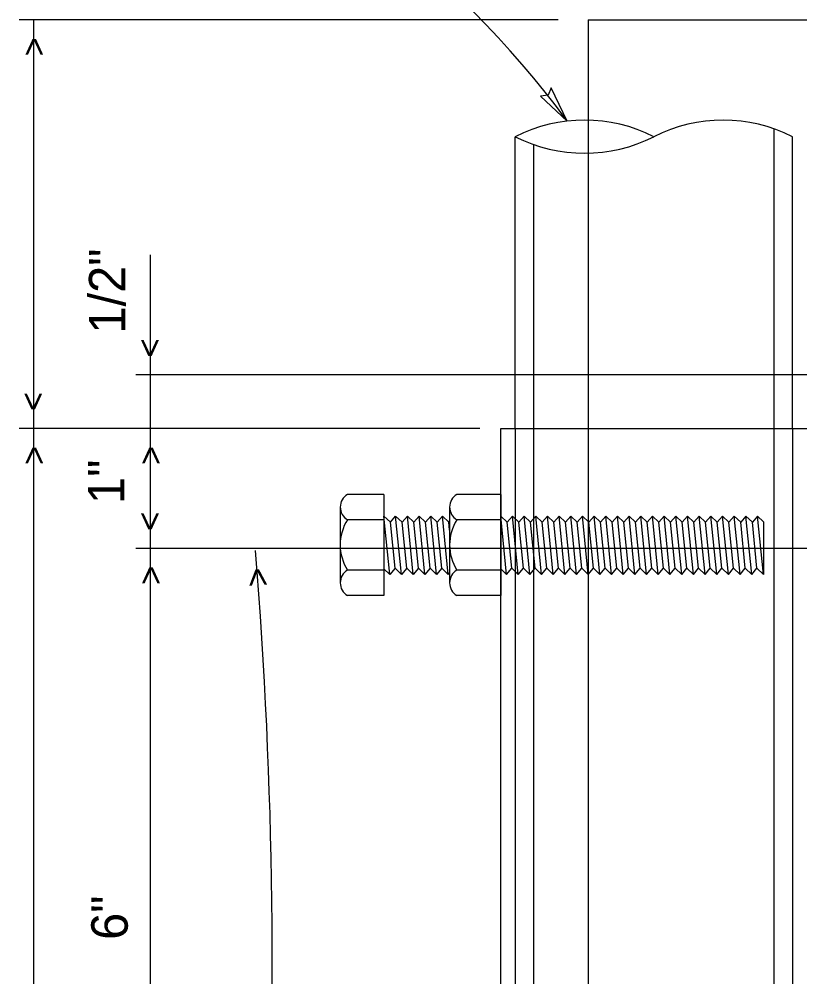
# Model space of a CAD drawing. Extents: x 0 to 2.83, y -0.03 to 1.83.
# Drawn here: x 1.3202 to 1.5988, y 0.6532 to 0.995 of the extents above; entities that cross this region are included whole.
import ezdxf

# ---------------------------------------------------------------- set-up
doc = ezdxf.new("R2010")
doc.units = 0
for name, color, linetype in [('50', 7, 'Continuous'), ('54', 7, 'Continuous'), ('55', 7, 'Continuous')]:
    doc.layers.add(name, color=color, linetype=linetype)

msp = doc.modelspace()

# ---------------------------------------------------------------- linework, layer by layer
at = {"layer": '50'}
for p, q in [((1.3253833333333334, 0.8489126323024057), (1.3253833333333334, 0.994745965635739)), ((1.5233, 0.994745965635739), (1.5233, 0.9589376323024056)), ((1.5233, 0.994745965635739), (1.7316333333333334, 0.994745965635739)), ((1.5233, 0.9589376323024056), (1.5233, 0.43679596563573897)), ((1.5897083333333335, 0.4426626323024056), (1.5897083333333335, 0.955845965635739)), ((1.4972583333333334, 0.8489126323024057), (1.4972583333333334, 0.9530792989690723)), ((1.5962166666666668, 0.8489126323024057), (1.5962166666666668, 0.9530792989690723)), ((1.5037666666666667, 0.9503042989690723), (1.5037666666666667, 0.4426626323024056)), ((1.49205, 0.5155792989690723), (1.49205, 0.8489126323024057)), ((1.49205, 0.8489126323024057), (1.601425, 0.8489126323024057)), ((1.4972583333333334, 0.8489126323024057), (1.4972583333333334, 0.5155792989690723)), ((1.5962166666666668, 0.8489126323024057), (1.5962166666666668, 0.5155792989690723)), ((1.4503916666666667, 0.8253792989690723), (1.437375, 0.8253792989690723)), ((1.4503916666666667, 0.8253792989690723), (1.4503916666666667, 0.789295965635739)), ((1.49205, 0.8253792989690723), (1.476425, 0.8253792989690723)), ((1.49205, 0.8253792989690723), (1.49205, 0.789295965635739)), ((1.49205, 0.824620965635739), (1.49205, 0.824620965635739)), ((1.49205, 0.824620965635739), (1.49205, 0.824620965635739)), ((1.4347666666666667, 0.8208709656357389), (1.4347666666666667, 0.7938042989690723)), ((1.4738250000000002, 0.8208709656357389), (1.4738250000000002, 0.8073376323024056)), ((1.452475, 0.7968292989690723), (1.4503916666666667, 0.8176626323024057)), ((1.4503916666666667, 0.8176626323024057), (1.4527, 0.815420965635739)), ((1.4527, 0.815420965635739), (1.4545583333333334, 0.8176626323024057)), ((1.4566416666666668, 0.7968292989690723), (1.4545583333333334, 0.8176626323024057)), ((1.4545583333333334, 0.8176626323024057), (1.4568666666666668, 0.815420965635739)), ((1.4568666666666668, 0.815420965635739), (1.458725, 0.8176626323024057)), ((1.4608083333333335, 0.7968292989690723), (1.458725, 0.8176626323024057)), ((1.458725, 0.8176626323024057), (1.4610333333333334, 0.815420965635739)), ((1.4610333333333334, 0.815420965635739), (1.4628916666666667, 0.8176626323024057)), ((1.4649750000000001, 0.7968292989690723), (1.4628916666666667, 0.8176626323024057)), ((1.4628916666666667, 0.8176626323024057), (1.4652, 0.815420965635739)), ((1.4652, 0.815420965635739), (1.4670583333333334, 0.8176626323024057)), ((1.4691416666666668, 0.7968292989690723), (1.4670583333333334, 0.8176626323024057)), ((1.4670583333333334, 0.8176626323024057), (1.4693666666666667, 0.815420965635739)), ((1.4693666666666667, 0.815420965635739), (1.471225, 0.8176626323024057)), ((1.4733083333333334, 0.7968292989690723), (1.471225, 0.8176626323024057)), ((1.471225, 0.8176626323024057), (1.4735333333333334, 0.815420965635739)), ((1.4941416666666667, 0.7968292989690723), (1.4920583333333335, 0.8176626323024057)), ((1.4943666666666668, 0.815420965635739), (1.4920583333333335, 0.8176626323024057)), ((1.4962250000000001, 0.8176626323024057), (1.4943666666666668, 0.815420965635739)), ((1.4983083333333334, 0.7968292989690723), (1.4962250000000001, 0.8176626323024057)), ((1.4985333333333335, 0.815420965635739), (1.4962250000000001, 0.8176626323024057)), ((1.5003916666666668, 0.8176626323024057), (1.4985333333333335, 0.815420965635739)), ((1.502475, 0.7968292989690723), (1.5003916666666668, 0.8176626323024057)), ((1.5027000000000001, 0.815420965635739), (1.5003916666666668, 0.8176626323024057)), ((1.5045583333333334, 0.8176626323024057), (1.5027000000000001, 0.815420965635739)), ((1.5066416666666667, 0.7968292989690723), (1.5045583333333334, 0.8176626323024057)), ((1.5068666666666668, 0.815420965635739), (1.5045583333333334, 0.8176626323024057)), ((1.508725, 0.8176626323024057), (1.5068666666666668, 0.815420965635739)), ((1.5108083333333333, 0.7968292989690723), (1.508725, 0.8176626323024057)), ((1.5110333333333335, 0.815420965635739), (1.508725, 0.8176626323024057)), ((1.5128916666666667, 0.8176626323024057), (1.5110333333333335, 0.815420965635739)), ((1.5149750000000002, 0.7968292989690723), (1.5128916666666667, 0.8176626323024057)), ((1.5152, 0.815420965635739), (1.5128916666666667, 0.8176626323024057)), ((1.5170583333333334, 0.8176626323024057), (1.5152, 0.815420965635739)), ((1.5191416666666668, 0.7968292989690723), (1.5170583333333334, 0.8176626323024057)), ((1.5193666666666668, 0.815420965635739), (1.5170583333333334, 0.8176626323024057)), ((1.521225, 0.8176626323024057), (1.5193666666666668, 0.815420965635739)), ((1.5233083333333335, 0.7968292989690723), (1.521225, 0.8176626323024057)), ((1.5235333333333334, 0.815420965635739), (1.521225, 0.8176626323024057)), ((1.5253916666666667, 0.8176626323024057), (1.5235333333333334, 0.815420965635739)), ((1.5274750000000001, 0.7968292989690723), (1.5253916666666667, 0.8176626323024057)), ((1.5277, 0.815420965635739), (1.5253916666666667, 0.8176626323024057)), ((1.5295583333333334, 0.8176626323024057), (1.5277, 0.815420965635739)), ((1.5316416666666668, 0.7968292989690723), (1.5295583333333334, 0.8176626323024057)), ((1.5318666666666667, 0.815420965635739), (1.5295583333333334, 0.8176626323024057)), ((1.533725, 0.8176626323024057), (1.5318666666666667, 0.815420965635739)), ((1.5358083333333334, 0.7968292989690723), (1.533725, 0.8176626323024057)), ((1.5360333333333334, 0.815420965635739), (1.533725, 0.8176626323024057)), ((1.5378916666666667, 0.8176626323024057), (1.5360333333333334, 0.815420965635739)), ((1.539975, 0.7968292989690723), (1.5378916666666667, 0.8176626323024057)), ((1.5402, 0.815420965635739), (1.5378916666666667, 0.8176626323024057)), ((1.5420583333333333, 0.8176626323024057), (1.5402, 0.815420965635739)), ((1.5441416666666667, 0.7968292989690723), (1.5420583333333333, 0.8176626323024057)), ((1.5443666666666667, 0.815420965635739), (1.5420583333333333, 0.8176626323024057)), ((1.5462250000000002, 0.8176626323024057), (1.5443666666666667, 0.815420965635739)), ((1.5483083333333334, 0.7968292989690723), (1.5462250000000002, 0.8176626323024057)), ((1.5485333333333333, 0.815420965635739), (1.5462250000000002, 0.8176626323024057)), ((1.5503916666666668, 0.8176626323024057), (1.5485333333333333, 0.815420965635739)), ((1.552475, 0.7968292989690723), (1.5503916666666668, 0.8176626323024057)), ((1.5527, 0.815420965635739), (1.5503916666666668, 0.8176626323024057)), ((1.5545583333333335, 0.8176626323024057), (1.5527, 0.815420965635739)), ((1.5566416666666667, 0.7968292989690723), (1.5545583333333335, 0.8176626323024057)), ((1.5568666666666668, 0.815420965635739), (1.5545583333333335, 0.8176626323024057)), ((1.5587250000000001, 0.8176626323024057), (1.5568666666666668, 0.815420965635739)), ((1.5608083333333334, 0.7968292989690723), (1.5587250000000001, 0.8176626323024057)), ((1.5610333333333335, 0.815420965635739), (1.5587250000000001, 0.8176626323024057)), ((1.5628916666666668, 0.8176626323024057), (1.5610333333333335, 0.815420965635739)), ((1.564975, 0.7968292989690723), (1.5628916666666668, 0.8176626323024057)), ((1.5652000000000001, 0.815420965635739), (1.5628916666666668, 0.8176626323024057)), ((1.5670583333333334, 0.8176626323024057), (1.5652000000000001, 0.815420965635739)), ((1.5691416666666667, 0.7968292989690723), (1.5670583333333334, 0.8176626323024057)), ((1.5693666666666668, 0.815420965635739), (1.5670583333333334, 0.8176626323024057)), ((1.571225, 0.8176626323024057), (1.5693666666666668, 0.815420965635739)), ((1.5733083333333333, 0.7968292989690723), (1.571225, 0.8176626323024057)), ((1.5735333333333335, 0.815420965635739), (1.571225, 0.8176626323024057)), ((1.5753916666666667, 0.8176626323024057), (1.5735333333333335, 0.815420965635739)), ((1.5774750000000002, 0.7968292989690723), (1.5753916666666667, 0.8176626323024057)), ((1.5777, 0.815420965635739), (1.5753916666666667, 0.8176626323024057)), ((1.5795583333333334, 0.8176626323024057), (1.5777, 0.815420965635739)), ((1.5816416666666668, 0.7968292989690723), (1.5795583333333334, 0.8176626323024057)), ((1.5818666666666668, 0.815420965635739), (1.5795583333333334, 0.8176626323024057)), ((1.583725, 0.8176626323024057), (1.5818666666666668, 0.815420965635739)), ((1.5858083333333335, 0.7968292989690723), (1.583725, 0.8176626323024057)), ((1.5858083333333335, 0.8156376323024056), (1.583725, 0.8176626323024057)), ((1.4503916666666667, 0.8163542989690723), (1.437375, 0.8163542989690723)), ((1.4543333333333335, 0.7990626323024056), (1.4527, 0.815420965635739)), ((1.4585000000000001, 0.7990626323024056), (1.4568666666666668, 0.815420965635739)), ((1.4626666666666668, 0.7990626323024056), (1.4610333333333334, 0.815420965635739)), ((1.4668333333333334, 0.7990626323024056), (1.4652, 0.815420965635739)), ((1.471, 0.7990626323024056), (1.4693666666666667, 0.815420965635739)), ((1.4735333333333334, 0.815420965635739), (1.4738250000000002, 0.8157709656357389)), ((1.4738250000000002, 0.8125542989690723), (1.4735333333333334, 0.815420965635739)), ((1.49205, 0.8163542989690723), (1.476425, 0.8163542989690723)), ((1.496, 0.7990626323024056), (1.4943666666666668, 0.815420965635739)), ((1.5001666666666666, 0.7990626323024056), (1.4985333333333335, 0.815420965635739)), ((1.5043333333333333, 0.7990626323024056), (1.5027000000000001, 0.815420965635739)), ((1.5085000000000002, 0.7990626323024056), (1.5068666666666668, 0.815420965635739)), ((1.5126666666666668, 0.7990626323024056), (1.5110333333333335, 0.815420965635739)), ((1.5168333333333335, 0.7990626323024056), (1.5152, 0.815420965635739)), ((1.5210000000000001, 0.7990626323024056), (1.5193666666666668, 0.815420965635739)), ((1.5251666666666668, 0.7990626323024056), (1.5235333333333334, 0.815420965635739)), ((1.5293333333333334, 0.7990626323024056), (1.5277, 0.815420965635739)), ((1.5335, 0.7990626323024056), (1.5318666666666667, 0.815420965635739)), ((1.5376666666666667, 0.7990626323024056), (1.5360333333333334, 0.815420965635739)), ((1.5418333333333334, 0.7990626323024056), (1.5402, 0.815420965635739)), ((1.546, 0.7990626323024056), (1.5443666666666667, 0.815420965635739)), ((1.5501666666666667, 0.7990626323024056), (1.5485333333333333, 0.815420965635739)), ((1.5543333333333333, 0.7990626323024056), (1.5527, 0.815420965635739)), ((1.5585, 0.7990626323024056), (1.5568666666666668, 0.815420965635739)), ((1.5626666666666666, 0.7990626323024056), (1.5610333333333335, 0.815420965635739)), ((1.5668333333333333, 0.7990626323024056), (1.5652000000000001, 0.815420965635739)), ((1.5710000000000002, 0.7990626323024056), (1.5693666666666668, 0.815420965635739)), ((1.5751666666666668, 0.7990626323024056), (1.5735333333333335, 0.815420965635739)), ((1.5793333333333335, 0.7990626323024056), (1.5777, 0.815420965635739)), ((1.5835000000000001, 0.7990626323024056), (1.5818666666666668, 0.815420965635739)), ((1.5858083333333335, 0.8156376323024056), (1.5858083333333335, 0.7968292989690723)), ((1.4738250000000002, 0.8073376323024056), (1.4738250000000002, 0.7938042989690723)), ((1.49205, 0.8072459656357389), (1.49205, 0.8072459656357389)), ((1.4503916666666667, 0.7983126323024057), (1.437375, 0.7983126323024057)), ((1.452475, 0.7968292989690723), (1.4503916666666667, 0.798845965635739)), ((1.4543333333333335, 0.7990626323024056), (1.452475, 0.7968292989690723)), ((1.4566416666666668, 0.7968292989690723), (1.4543333333333335, 0.7990626323024056)), ((1.4585000000000001, 0.7990626323024056), (1.4566416666666668, 0.7968292989690723)), ((1.4608083333333335, 0.7968292989690723), (1.4585000000000001, 0.7990626323024056)), ((1.4626666666666668, 0.7990626323024056), (1.4608083333333335, 0.7968292989690723)), ((1.4649750000000001, 0.7968292989690723), (1.4626666666666668, 0.7990626323024056)), ((1.4668333333333334, 0.7990626323024056), (1.4649750000000001, 0.7968292989690723)), ((1.4691416666666668, 0.7968292989690723), (1.4668333333333334, 0.7990626323024056)), ((1.471, 0.7990626323024056), (1.4691416666666668, 0.7968292989690723)), ((1.4733083333333334, 0.7968292989690723), (1.471, 0.7990626323024056)), ((1.4738250000000002, 0.797445965635739), (1.4733083333333334, 0.7968292989690723)), ((1.49205, 0.7983126323024057), (1.476425, 0.7983126323024057)), ((1.49205, 0.7988542989690723), (1.4941416666666667, 0.7968292989690723)), ((1.4941416666666667, 0.7968292989690723), (1.496, 0.7990626323024056)), ((1.496, 0.7990626323024056), (1.4983083333333334, 0.7968292989690723)), ((1.4983083333333334, 0.7968292989690723), (1.5001666666666666, 0.7990626323024056)), ((1.5001666666666666, 0.7990626323024056), (1.502475, 0.7968292989690723)), ((1.502475, 0.7968292989690723), (1.5043333333333333, 0.7990626323024056)), ((1.5043333333333333, 0.7990626323024056), (1.5066416666666667, 0.7968292989690723)), ((1.5066416666666667, 0.7968292989690723), (1.5085000000000002, 0.7990626323024056)), ((1.5085000000000002, 0.7990626323024056), (1.5108083333333333, 0.7968292989690723)), ((1.5108083333333333, 0.7968292989690723), (1.5126666666666668, 0.7990626323024056)), ((1.5126666666666668, 0.7990626323024056), (1.5149750000000002, 0.7968292989690723)), ((1.5149750000000002, 0.7968292989690723), (1.5168333333333335, 0.7990626323024056)), ((1.5168333333333335, 0.7990626323024056), (1.5191416666666668, 0.7968292989690723)), ((1.5191416666666668, 0.7968292989690723), (1.5210000000000001, 0.7990626323024056)), ((1.5210000000000001, 0.7990626323024056), (1.5233083333333335, 0.7968292989690723)), ((1.5233083333333335, 0.7968292989690723), (1.5251666666666668, 0.7990626323024056)), ((1.5251666666666668, 0.7990626323024056), (1.5274750000000001, 0.7968292989690723)), ((1.5274750000000001, 0.7968292989690723), (1.5293333333333334, 0.7990626323024056)), ((1.5293333333333334, 0.7990626323024056), (1.5316416666666668, 0.7968292989690723)), ((1.5316416666666668, 0.7968292989690723), (1.5335, 0.7990626323024056)), ((1.5335, 0.7990626323024056), (1.5358083333333334, 0.7968292989690723)), ((1.5358083333333334, 0.7968292989690723), (1.5376666666666667, 0.7990626323024056)), ((1.5376666666666667, 0.7990626323024056), (1.539975, 0.7968292989690723)), ((1.539975, 0.7968292989690723), (1.5418333333333334, 0.7990626323024056)), ((1.5418333333333334, 0.7990626323024056), (1.5441416666666667, 0.7968292989690723)), ((1.5441416666666667, 0.7968292989690723), (1.546, 0.7990626323024056)), ((1.546, 0.7990626323024056), (1.5483083333333334, 0.7968292989690723)), ((1.5483083333333334, 0.7968292989690723), (1.5501666666666667, 0.7990626323024056)), ((1.5501666666666667, 0.7990626323024056), (1.552475, 0.7968292989690723)), ((1.552475, 0.7968292989690723), (1.5543333333333333, 0.7990626323024056)), ((1.5543333333333333, 0.7990626323024056), (1.5566416666666667, 0.7968292989690723)), ((1.5566416666666667, 0.7968292989690723), (1.5585, 0.7990626323024056)), ((1.5585, 0.7990626323024056), (1.5608083333333334, 0.7968292989690723)), ((1.5608083333333334, 0.7968292989690723), (1.5626666666666666, 0.7990626323024056)), ((1.5626666666666666, 0.7990626323024056), (1.564975, 0.7968292989690723)), ((1.564975, 0.7968292989690723), (1.5668333333333333, 0.7990626323024056)), ((1.5668333333333333, 0.7990626323024056), (1.5691416666666667, 0.7968292989690723)), ((1.5691416666666667, 0.7968292989690723), (1.5710000000000002, 0.7990626323024056)), ((1.5710000000000002, 0.7990626323024056), (1.5733083333333333, 0.7968292989690723)), ((1.5733083333333333, 0.7968292989690723), (1.5751666666666668, 0.7990626323024056)), ((1.5751666666666668, 0.7990626323024056), (1.5774750000000002, 0.7968292989690723)), ((1.5774750000000002, 0.7968292989690723), (1.5793333333333335, 0.7990626323024056)), ((1.5793333333333335, 0.7990626323024056), (1.5816416666666668, 0.7968292989690723)), ((1.5816416666666668, 0.7968292989690723), (1.5835000000000001, 0.7990626323024056)), ((1.5835000000000001, 0.7990626323024056), (1.5858083333333335, 0.7968292989690723)), ((1.4503916666666667, 0.789295965635739), (1.437375, 0.789295965635739)), ((1.49205, 0.789295965635739), (1.476425, 0.789295965635739))]:
    msp.add_line(p, q, dxfattribs=at)
for centre, radius, start, end in [((1.5219979166666668, 0.9039626101549921), 0.05499169782440876, 63.26410833333333, 116.7358888888889), ((1.5714770833333334, 0.9039626101549921), 0.05499169782440876, 63.26410833333333, 116.7358888888889), ((1.5219979166666668, 1.0021876544498192), 0.05499169782440835, 243.2641111111111, 296.73589166666665), ((1.4399747699999872, 0.8208647156357389), 0.005208103753313079, 119.99853611111114, 240.0014638888889), ((1.4790289366666538, 0.8208647156357389), 0.005208103753313079, 119.99853611111114, 240.0014638888889), ((1.4516912199999827, 0.8073334656357389), 0.0169248015738082, 147.7919666666667, 212.20803611111114), ((1.490747000000005, 0.8073334656357389), 0.016926166666809867, 147.7948777777778, 212.205125), ((1.4399747699999872, 0.7938022156357389), 0.005208103753313079, 119.99853611111114, 240.0014638888889), ((1.4790289366666538, 0.7938022156357389), 0.005208103753313079, 119.99853611111114, 240.0014638888889)]:
    msp.add_arc(centre, radius, start, end, dxfattribs=at)
at = {"layer": '54'}
msp.add_lwpolyline([(1.5157892796852743, 0.9586027021794788), (1.5100451630134446, 0.9704951010728136), (1.5090167517095858, 0.9678763103911171), (1.5062774765100295, 0.9675578126273281)], close=True, dxfattribs=at)
at = {"layer": '55'}
for p, q in [((1.5125333333333335, 0.994745965635739), (1.320175, 0.994745965635739)), ((1.36705, 0.8680292989690723), (1.36705, 0.9108959656357389)), ((1.7993416666666668, 0.8680292989690723), (1.3618416666666668, 0.8680292989690723)), ((1.36705, 0.8489126323024057), (1.36705, 0.8680292989690723)), ((1.48465, 0.8489126323024057), (1.320175, 0.8489126323024057)), ((1.3253833333333334, 0.5155792989690723), (1.3253833333333334, 0.8489126323024057)), ((1.36705, 0.806120965635739), (1.36705, 0.8489126323024057)), ((1.6125, 0.806120965635739), (1.3618416666666668, 0.806120965635739)), ((1.36705, 0.556120965635739), (1.36705, 0.806120965635739))]:
    msp.add_line(p, q, dxfattribs=at)
for centre, radius, start, end in [((1.3857689846164092, 0.9400734532810685), 0.22767637335065471, 352.9520638888889, 38.25356111111112), ((1.2513547939610494, 0.765485857965966), 0.32744421320161016, 36.14070369832546, 72.18522777777778), ((-0.4042533122939776, 0.6581874941474704), 1.814749767201099, 356.7299722222222, 4.652552777777771)]:
    msp.add_arc(centre, radius, start, end, dxfattribs=at)

# ---------------------------------------------------------------- texts
for s, height, rotation, p in [('>', 0.008675, 90, (1.3297166666666667, 0.9817292989690724)), ('>', 0.008675, 90, (1.3297166666666667, 0.9817292989690724)), ('1/2"', 0.013016650000000001, 90, (1.3580916666666667, 0.8827959656357389)), ('>', 0.008675, 270, (1.3627166666666668, 0.881045965635739)), ('>', 0.008675, 270, (1.3627166666666668, 0.881045965635739)), ('>', 0.008675, 270, (1.32105, 0.8619292989690723)), ('>', 0.008675, 270, (1.32105, 0.8619292989690723)), ('>', 0.008675, 90, (1.3297166666666667, 0.835895965635739)), ('>', 0.008675, 90, (1.3297166666666667, 0.835895965635739)), ('>', 0.008675, 90, (1.3713833333333334, 0.835895965635739)), ('>', 0.008675, 90, (1.3713833333333334, 0.835895965635739)), ('1"', 0.013016650000000001, 90, (1.3577333333333335, 0.8219626323024056)), ('>', 0.008675, 270, (1.3627166666666668, 0.8191376323024057)), ('>', 0.008675, 270, (1.3627166666666668, 0.8191376323024057)), ('>', 0.008675, 90, (1.3713833333333334, 0.7931042989690723)), ('>', 0.008675, 90, (1.3713833333333334, 0.7931042989690723)), ('>', 0.008668, 93.67483611111112, (1.409675, 0.7926792989690723)), ('6"', 0.013016650000000001, 90, (1.3589333333333333, 0.6663376323024056))]:
    msp.add_text(s, height=height, rotation=rotation, dxfattribs=at).set_placement(p)

doc.saveas('drawing.dxf')
